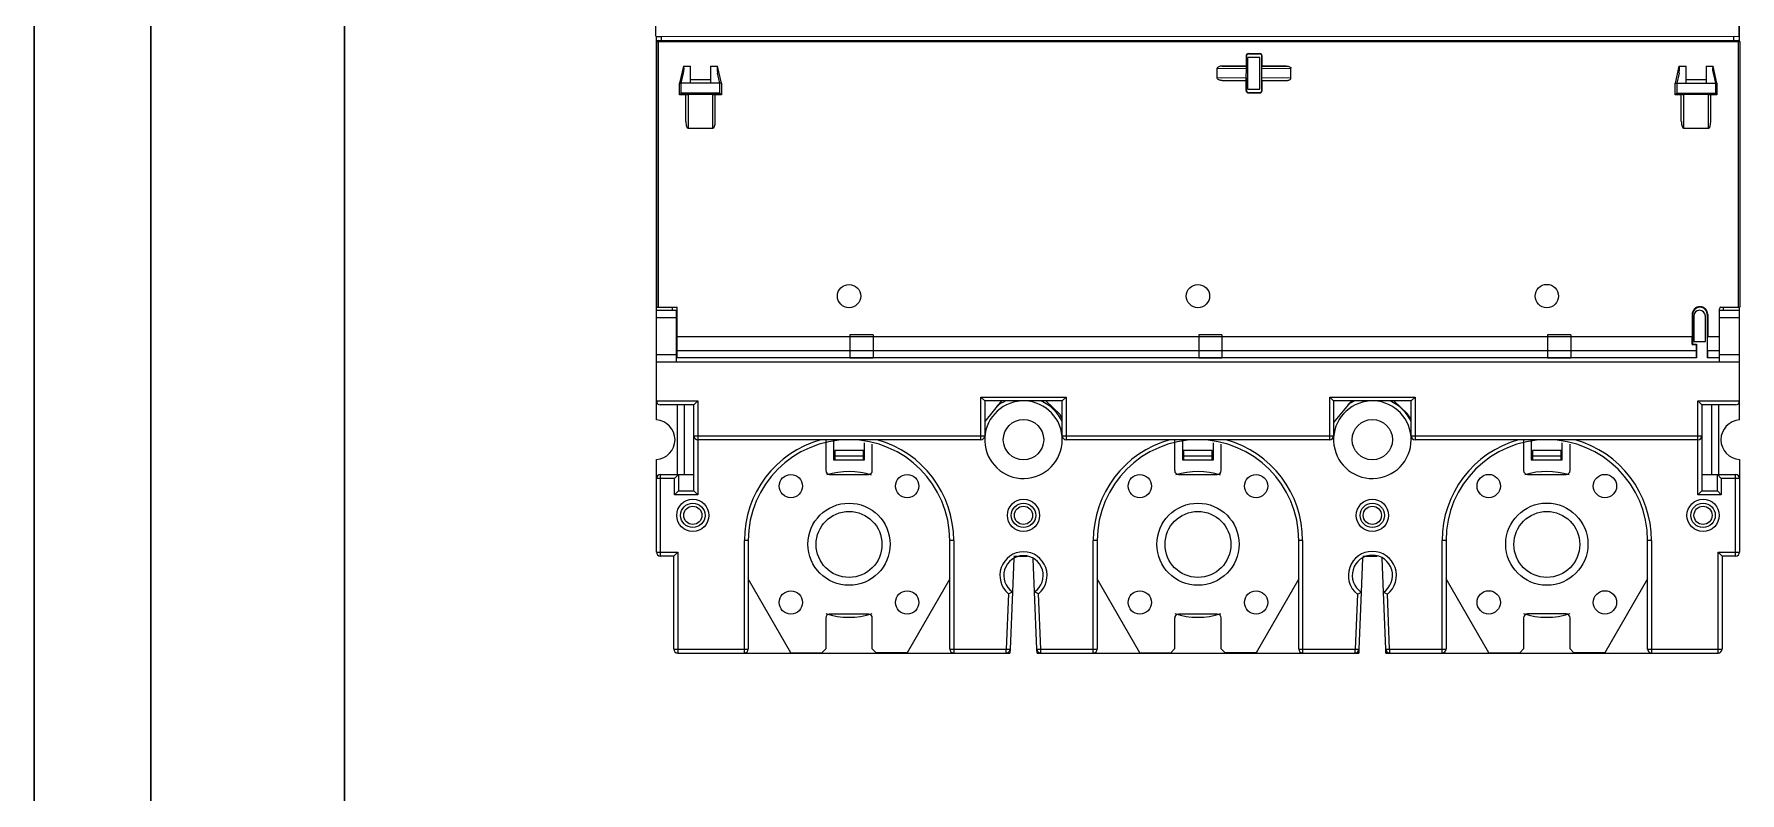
# Model space of a CAD drawing. Header units: millimetres. Extents: x -6000 to 26000, y -6000 to 26000.
# Drawn here: x 78.19 to 108.79, y -4438.57 to -4424.96 of the extents above; entities that cross this region are included whole.
import ezdxf

# ---------------------------------------------------------------- set-up
doc = ezdxf.new("R2010")
doc.units = ezdxf.units.MM
doc.header["$MEASUREMENT"] = 0
doc.layers.add('Чертеж и Рисунок_Ном._пера__21', color=7, linetype='Continuous', lineweight=30)
doc.layers.add('Чертеж и Рисунок_Ном._пера__7', color=7, linetype='Continuous', lineweight=15)

msp = doc.modelspace()

# ---------------------------------------------------------------- linework, layer by layer
at = {"layer": 'Чертеж и Рисунок_Ном._пера__21', "color": 7, "linetype": 'Continuous', "lineweight": 30}
for p, q in [((78.19, -4613.632), (78.19, -4363.252)), ((80.281, -4554.544), (80.281, -4371.272)), ((83.759, -4371.272), (83.759, -4554.544))]:
    msp.add_line(p, q, dxfattribs=at)
at = {"layer": 'Чертеж и Рисунок_Ном._пера__7', "color": 7, "linetype": 'Continuous', "lineweight": 15}
for p, q in [((89.345, -4424.996), (89.353, -4405.153)), ((108.777, -4425.004), (108.786, -4405.162)), ((108.786, -4425.078), (108.786, -4405.892)), ((89.345, -4424.996), (108.777, -4425.004)), ((89.353, -4431.879), (89.353, -4425)), ((89.353, -4425), (89.448, -4425)), ((89.353, -4425.07), (108.786, -4425.07)), ((89.36, -4429.855), (89.36, -4425.098)), ((108.793, -4425.098), (89.36, -4425.098)), ((89.388, -4425.07), (89.388, -4429.855)), ((89.448, -4425.07), (89.448, -4424.996)), ((108.676, -4425.004), (108.676, -4425.07)), ((108.765, -4429.855), (108.765, -4425.07)), ((108.793, -4425.098), (108.793, -4429.855)), ((99.934, -4425.35), (99.939, -4425.355)), ((99.934, -4425.35), (99.934, -4425.531)), ((99.934, -4425.972), (99.939, -4425.355)), ((100.182, -4425.376), (99.96, -4425.376)), ((99.96, -4425.376), (99.96, -4425.946)), ((100.175, -4425.313), (99.976, -4425.308)), ((99.981, -4425.313), (99.976, -4425.308)), ((99.981, -4425.313), (100.175, -4425.313)), ((100.18, -4425.308), (100.175, -4425.313)), ((100.182, -4425.946), (100.182, -4425.376)), ((100.217, -4425.355), (100.222, -4425.35)), ((100.217, -4425.967), (100.217, -4425.355)), ((100.222, -4425.531), (100.222, -4425.35)), ((89.84, -4425.535), (89.771, -4425.837)), ((89.798, -4425.841), (89.84, -4425.657)), ((89.84, -4425.535), (89.965, -4425.535)), ((89.965, -4425.841), (89.965, -4425.535)), ((89.965, -4425.771), (90.327, -4425.771)), ((90.327, -4425.535), (90.327, -4425.841)), ((90.327, -4425.535), (90.453, -4425.535)), ((90.494, -4425.841), (90.452, -4425.657)), ((90.522, -4425.837), (90.453, -4425.535)), ((99.417, -4425.572), (99.939, -4425.577)), ((99.417, -4425.75), (99.417, -4425.572)), ((99.939, -4425.745), (99.417, -4425.75)), ((99.506, -4425.531), (99.934, -4425.531)), ((99.938, -4425.535), (99.506, -4425.531)), ((99.506, -4425.791), (99.938, -4425.787)), ((99.506, -4425.791), (99.934, -4425.791)), ((99.934, -4425.531), (99.938, -4425.535)), ((99.934, -4425.791), (99.938, -4425.787)), ((99.934, -4425.791), (99.934, -4425.972)), ((100.217, -4425.577), (100.739, -4425.572)), ((100.739, -4425.75), (100.217, -4425.745)), ((100.65, -4425.531), (100.218, -4425.535)), ((100.222, -4425.531), (100.218, -4425.535)), ((100.218, -4425.787), (100.65, -4425.791)), ((100.222, -4425.791), (100.218, -4425.787)), ((100.222, -4425.531), (100.65, -4425.531)), ((100.222, -4425.791), (100.65, -4425.791)), ((100.222, -4425.972), (100.222, -4425.791)), ((100.739, -4425.75), (100.739, -4425.572)), ((107.7, -4425.535), (107.631, -4425.837)), ((107.701, -4425.657), (107.659, -4425.841)), ((107.7, -4425.535), (107.826, -4425.535)), ((107.826, -4425.841), (107.826, -4425.535)), ((107.826, -4425.771), (108.188, -4425.771)), ((108.188, -4425.535), (108.313, -4425.535)), ((108.188, -4425.535), (108.188, -4425.841)), ((108.382, -4425.837), (108.313, -4425.535)), ((108.313, -4425.657), (108.354, -4425.841)), ((89.771, -4426.047), (89.771, -4425.837)), ((89.771, -4425.837), (89.798, -4425.841)), ((89.79, -4426.028), (89.771, -4426.047)), ((89.882, -4426.047), (89.771, -4426.047)), ((89.798, -4426.019), (89.79, -4426.028)), ((89.798, -4426.019), (89.798, -4425.841)), ((90.494, -4425.841), (89.798, -4425.841)), ((90.494, -4426.015), (89.798, -4426.015)), ((89.798, -4426.019), (89.882, -4426.019)), ((89.882, -4426.525), (89.882, -4426.019)), ((90.411, -4426.021), (89.882, -4426.021)), ((89.924, -4426.041), (89.924, -4426.647)), ((90.369, -4426.041), (89.924, -4426.041)), ((90.369, -4426.647), (90.369, -4426.041)), ((90.411, -4426.525), (90.411, -4426.019)), ((90.411, -4426.019), (90.494, -4426.019)), ((90.522, -4426.047), (90.411, -4426.047)), ((90.522, -4425.837), (90.494, -4425.841)), ((90.494, -4426.019), (90.494, -4425.841)), ((90.494, -4426.019), (90.522, -4426.047)), ((90.522, -4425.837), (90.522, -4426.047)), ((99.939, -4425.967), (99.934, -4425.972)), ((99.96, -4425.946), (100.182, -4425.946)), ((99.976, -4426.013), (99.981, -4426.009)), ((99.976, -4426.013), (100.18, -4426.013)), ((100.18, -4426.013), (99.981, -4426.009)), ((100.175, -4426.009), (100.18, -4426.013)), ((100.222, -4425.972), (100.217, -4425.967)), ((107.631, -4425.837), (107.659, -4425.841)), ((107.631, -4426.047), (107.631, -4425.837)), ((107.659, -4426.019), (107.631, -4426.047)), ((107.742, -4426.047), (107.631, -4426.047)), ((107.659, -4425.841), (108.354, -4425.841)), ((107.659, -4425.841), (107.659, -4426.019)), ((107.659, -4426.015), (108.354, -4426.015)), ((107.659, -4426.019), (107.742, -4426.019)), ((107.742, -4426.525), (107.742, -4426.019)), ((107.742, -4426.021), (108.271, -4426.021)), ((108.229, -4426.041), (107.784, -4426.041)), ((107.784, -4426.041), (107.784, -4426.647)), ((108.229, -4426.647), (108.229, -4426.041)), ((108.271, -4426.019), (108.355, -4426.019)), ((108.271, -4426.525), (108.271, -4426.019)), ((108.382, -4426.047), (108.271, -4426.047)), ((108.382, -4425.837), (108.354, -4425.841)), ((108.354, -4425.841), (108.354, -4426.019)), ((108.355, -4426.019), (108.363, -4426.028)), ((108.363, -4426.028), (108.382, -4426.047)), ((108.382, -4425.837), (108.382, -4426.047)), ((89.924, -4426.647), (90.369, -4426.647)), ((107.784, -4426.647), (108.229, -4426.647)), ((89.353, -4429.91), (89.715, -4429.91)), ((89.715, -4430.049), (89.353, -4430.049)), ((89.36, -4429.855), (89.729, -4429.855)), ((89.645, -4429.91), (89.645, -4429.855)), ((89.715, -4430.842), (89.715, -4429.91)), ((89.729, -4430.766), (89.729, -4429.855)), ((107.944, -4429.987), (107.936, -4429.986)), ((107.936, -4429.986), (107.937, -4430.39)), ((107.944, -4429.987), (107.944, -4430.522)), ((107.965, -4430.015), (107.965, -4430.474)), ((108.174, -4430.474), (108.174, -4430.015)), ((108.216, -4429.987), (108.208, -4429.987)), ((108.208, -4429.987), (108.208, -4430.762)), ((108.216, -4429.987), (108.216, -4430.39)), ((108.424, -4430.842), (108.424, -4429.883)), ((108.424, -4429.91), (108.786, -4429.91)), ((108.786, -4430.049), (108.424, -4430.049)), ((108.452, -4429.855), (108.793, -4429.855)), ((108.494, -4429.855), (108.494, -4429.91)), ((108.786, -4431.879), (108.786, -4429.855)), ((107.937, -4430.39), (89.729, -4430.39)), ((93.241, -4430.353), (92.824, -4430.353)), ((92.824, -4430.353), (92.824, -4430.77)), ((93.241, -4430.353), (93.241, -4430.77)), ((99.501, -4430.353), (99.083, -4430.353)), ((99.083, -4430.353), (99.083, -4430.77)), ((99.501, -4430.353), (99.501, -4430.77)), ((105.76, -4430.352), (105.343, -4430.352)), ((105.343, -4430.352), (105.343, -4430.769)), ((105.76, -4430.352), (105.76, -4430.769)), ((107.939, -4430.528), (107.939, -4430.39)), ((108.214, -4430.637), (108.214, -4430.39)), ((108.424, -4430.39), (108.216, -4430.39)), ((89.715, -4430.536), (89.729, -4430.536)), ((108.008, -4430.637), (89.729, -4430.637)), ((107.938, -4430.528), (108.008, -4430.528)), ((107.944, -4430.522), (107.939, -4430.528)), ((107.944, -4430.522), (108.014, -4430.522)), ((107.965, -4430.474), (108.174, -4430.474)), ((108.014, -4430.522), (108.008, -4430.528)), ((108.008, -4430.528), (108.008, -4430.637)), ((108.014, -4430.522), (108.014, -4430.762)), ((108.424, -4430.637), (108.214, -4430.637)), ((89.353, -4430.703), (89.715, -4430.703)), ((108.786, -4430.842), (89.353, -4430.842)), ((89.715, -4430.745), (89.729, -4430.745)), ((108.013, -4430.766), (89.729, -4430.766)), ((93.241, -4430.77), (92.824, -4430.77)), ((99.501, -4430.77), (99.083, -4430.77)), ((105.76, -4430.769), (105.343, -4430.769)), ((108.013, -4430.766), (108.014, -4430.762)), ((108.209, -4430.766), (108.208, -4430.762)), ((108.424, -4430.766), (108.209, -4430.766)), ((108.424, -4430.703), (108.786, -4430.703)), ((89.353, -4431.538), (90.098, -4431.538)), ((90.028, -4431.607), (89.423, -4431.607)), ((89.729, -4431.607), (89.729, -4432.859)), ((89.854, -4431.607), (89.854, -4432.859)), ((90.028, -4431.607), (90.098, -4431.538)), ((90.028, -4433.151), (90.028, -4431.607)), ((90.098, -4431.538), (90.098, -4433.221)), ((95.175, -4431.468), (96.705, -4431.468)), ((95.244, -4431.538), (95.175, -4431.468)), ((95.175, -4432.233), (95.175, -4431.468)), ((96.635, -4431.538), (95.244, -4431.538)), ((95.244, -4431.538), (95.244, -4432.233)), ((95.545, -4431.538), (95.244, -4431.905)), ((96.589, -4431.774), (96.339, -4431.538)), ((96.635, -4431.538), (96.705, -4431.468)), ((96.635, -4432.233), (96.635, -4431.538)), ((96.705, -4431.468), (96.705, -4432.233)), ((101.434, -4431.468), (102.964, -4431.468)), ((101.504, -4431.538), (101.434, -4431.468)), ((101.434, -4432.233), (101.434, -4431.468)), ((102.895, -4431.538), (101.504, -4431.538)), ((101.504, -4431.538), (101.504, -4432.233)), ((101.823, -4431.538), (101.504, -4431.927)), ((102.824, -4431.764), (102.585, -4431.538)), ((102.895, -4431.538), (102.964, -4431.468)), ((102.895, -4432.233), (102.895, -4431.538)), ((102.964, -4431.468), (102.964, -4432.233)), ((108.041, -4431.538), (108.786, -4431.538)), ((108.111, -4431.607), (108.041, -4431.538)), ((108.041, -4433.221), (108.041, -4431.538)), ((108.716, -4431.607), (108.111, -4431.607)), ((108.111, -4431.607), (108.111, -4433.151)), ((108.285, -4431.607), (108.285, -4432.859)), ((108.41, -4431.607), (108.41, -4432.859)), ((96.635, -4431.851), (96.589, -4431.774)), ((102.895, -4431.864), (102.824, -4431.764)), ((90.028, -4432.164), (95.244, -4432.164)), ((96.635, -4432.164), (101.504, -4432.164)), ((102.895, -4432.164), (108.111, -4432.164)), ((95.175, -4432.233), (90.098, -4432.233)), ((92.393, -4432.233), (92.393, -4432.787)), ((92.532, -4432.233), (92.532, -4432.595)), ((92.532, -4432.525), (93.088, -4432.525)), ((93.067, -4432.428), (92.553, -4432.428)), ((92.553, -4432.428), (92.553, -4432.595)), ((93.067, -4432.595), (93.067, -4432.428)), ((93.088, -4432.595), (93.088, -4432.287)), ((93.227, -4432.787), (93.227, -4432.315)), ((101.434, -4432.233), (96.705, -4432.233)), ((98.652, -4432.233), (98.652, -4432.787)), ((98.791, -4432.233), (98.791, -4432.595)), ((98.791, -4432.525), (99.348, -4432.525)), ((99.327, -4432.428), (98.812, -4432.428)), ((98.812, -4432.428), (98.812, -4432.595)), ((99.327, -4432.595), (99.327, -4432.428)), ((99.348, -4432.595), (99.348, -4432.287)), ((99.487, -4432.787), (99.487, -4432.315)), ((108.041, -4432.233), (102.964, -4432.233)), ((104.912, -4432.233), (104.912, -4432.786)), ((105.051, -4432.233), (105.051, -4432.595)), ((105.051, -4432.525), (105.607, -4432.525)), ((105.586, -4432.428), (105.072, -4432.428)), ((105.072, -4432.428), (105.072, -4432.595)), ((105.586, -4432.595), (105.586, -4432.428)), ((105.607, -4432.595), (105.607, -4432.287)), ((105.746, -4432.786), (105.746, -4432.315)), ((89.353, -4434.25), (89.353, -4432.587)), ((92.532, -4432.595), (93.088, -4432.595)), ((98.791, -4432.595), (99.348, -4432.595)), ((105.051, -4432.595), (105.607, -4432.595)), ((108.786, -4432.587), (108.786, -4434.25)), ((89.68, -4432.929), (89.353, -4432.929)), ((89.423, -4432.859), (90.028, -4432.859)), ((89.423, -4432.859), (89.423, -4434.32)), ((89.75, -4432.859), (89.68, -4432.929)), ((89.68, -4433.221), (89.68, -4432.929)), ((89.75, -4432.859), (89.75, -4433.151)), ((92.462, -4432.857), (93.158, -4432.857)), ((98.722, -4432.857), (99.417, -4432.857)), ((104.981, -4432.856), (105.677, -4432.856)), ((108.111, -4432.859), (108.716, -4432.859)), ((108.389, -4432.859), (108.459, -4432.929)), ((108.389, -4433.151), (108.389, -4432.859)), ((108.786, -4432.929), (108.459, -4432.929)), ((108.459, -4432.929), (108.459, -4433.221)), ((108.716, -4434.32), (108.716, -4432.859)), ((89.75, -4433.151), (89.68, -4433.221)), ((90.098, -4433.221), (89.68, -4433.221)), ((89.75, -4433.151), (90.028, -4433.151)), ((90.028, -4433.151), (90.098, -4433.221)), ((108.111, -4433.151), (108.041, -4433.221)), ((108.459, -4433.221), (108.041, -4433.221)), ((108.111, -4433.151), (108.389, -4433.151)), ((108.389, -4433.151), (108.459, -4433.221)), ((91.002, -4434.042), (90.932, -4434.042)), ((90.932, -4436.059), (90.932, -4434.042)), ((91.002, -4434.042), (91.002, -4435.989)), ((94.688, -4434.042), (94.618, -4434.042)), ((94.618, -4435.989), (94.618, -4434.042)), ((94.688, -4434.042), (94.688, -4436.059)), ((97.261, -4434.042), (97.192, -4434.042)), ((97.192, -4436.059), (97.192, -4434.042)), ((97.261, -4434.042), (97.261, -4435.989)), ((100.947, -4434.042), (100.878, -4434.042)), ((100.878, -4435.989), (100.878, -4434.042)), ((100.947, -4434.042), (100.947, -4436.059)), ((103.521, -4434.042), (103.451, -4434.042)), ((103.451, -4436.059), (103.451, -4434.042)), ((103.521, -4434.042), (103.521, -4435.989)), ((107.207, -4434.042), (107.137, -4434.042)), ((107.137, -4435.989), (107.137, -4434.042)), ((107.207, -4434.042), (107.207, -4436.059)), ((89.353, -4434.25), (89.736, -4434.25)), ((89.666, -4434.32), (89.423, -4434.32)), ((89.666, -4434.32), (89.736, -4434.25)), ((89.666, -4435.989), (89.666, -4434.32)), ((89.736, -4434.25), (89.736, -4436.059)), ((95.764, -4434.363), (95.74, -4434.962)), ((95.766, -4434.32), (96.003, -4434.32)), ((96.139, -4434.962), (96.116, -4434.368)), ((102.024, -4434.355), (101.999, -4434.97)), ((102.025, -4434.32), (102.286, -4434.32)), ((102.399, -4434.97), (102.375, -4434.36)), ((108.403, -4434.25), (108.786, -4434.25)), ((108.473, -4434.32), (108.403, -4434.25)), ((108.403, -4436.059), (108.403, -4434.25)), ((108.716, -4434.32), (108.473, -4434.32)), ((108.473, -4434.32), (108.473, -4435.989)), ((91.767, -4436.056), (91.002, -4434.731)), ((94.618, -4434.731), (93.853, -4436.056)), ((95.742, -4434.962), (95.699, -4435.992)), ((96.18, -4435.992), (96.138, -4434.962)), ((98.026, -4436.056), (97.261, -4434.731)), ((100.878, -4434.731), (100.113, -4436.056)), ((102.001, -4434.97), (101.959, -4435.992)), ((102.44, -4435.992), (102.397, -4434.97)), ((104.286, -4436.055), (103.521, -4434.73)), ((107.137, -4434.73), (106.372, -4436.055)), ((95.671, -4434.996), (95.63, -4435.989)), ((96.25, -4435.989), (96.209, -4434.996)), ((101.93, -4435.004), (101.889, -4435.989)), ((102.509, -4435.989), (102.469, -4435.004)), ((92.393, -4435.43), (92.393, -4435.986)), ((93.158, -4435.36), (92.462, -4435.36)), ((93.227, -4435.986), (93.227, -4435.43)), ((98.652, -4435.43), (98.652, -4435.986)), ((99.417, -4435.36), (98.722, -4435.36)), ((99.487, -4435.986), (99.487, -4435.43)), ((104.912, -4435.429), (104.912, -4435.985)), ((105.677, -4435.359), (104.981, -4435.359)), ((105.746, -4435.985), (105.746, -4435.429)), ((89.666, -4435.989), (91.002, -4435.989)), ((89.736, -4436.059), (95.696, -4436.059)), ((91.767, -4436.056), (92.323, -4436.056)), ((92.393, -4435.986), (92.323, -4436.056)), ((93.297, -4436.056), (93.227, -4435.986)), ((93.853, -4436.056), (93.297, -4436.056)), ((94.618, -4435.989), (95.63, -4435.989)), ((95.63, -4435.989), (95.699, -4435.992)), ((95.63, -4436.059), (95.63, -4435.989)), ((95.699, -4435.992), (95.696, -4436.059)), ((96.18, -4435.992), (96.25, -4435.989)), ((96.183, -4436.059), (96.181, -4435.992)), ((96.183, -4436.059), (101.956, -4436.059)), ((96.25, -4435.989), (97.261, -4435.989)), ((96.25, -4436.059), (96.25, -4435.989)), ((98.026, -4436.056), (98.583, -4436.056)), ((98.652, -4435.986), (98.583, -4436.056)), ((99.556, -4436.056), (99.487, -4435.986)), ((100.113, -4436.056), (99.556, -4436.056)), ((100.878, -4435.989), (101.889, -4435.989)), ((101.889, -4435.989), (101.959, -4435.992)), ((101.889, -4436.059), (101.889, -4435.989)), ((101.959, -4435.992), (101.956, -4436.059)), ((102.44, -4435.992), (102.509, -4435.989)), ((102.443, -4436.059), (102.44, -4435.992)), ((102.443, -4436.059), (108.403, -4436.059)), ((102.509, -4435.989), (103.521, -4435.989)), ((102.509, -4435.989), (102.509, -4436.059)), ((104.286, -4436.055), (104.842, -4436.055)), ((104.912, -4435.985), (104.842, -4436.055)), ((105.816, -4436.055), (105.746, -4435.985)), ((106.372, -4436.055), (105.816, -4436.055)), ((107.137, -4435.989), (108.473, -4435.989))]:
    msp.add_line(p, q, dxfattribs=at)
at = {"layer": 'Чертеж и Рисунок_Ном._пера__7', "color": 7, "linetype": 'Continuous', "lineweight": 15, "flags": 128}
for points in [[(99.506, -4425.531), (99.48, -4425.533), (99.467, -4425.535), (99.454, -4425.539), (99.442, -4425.544), (99.431, -4425.55), (99.421, -4425.56), (99.417, -4425.572)], [(99.506, -4425.791), (99.48, -4425.789), (99.467, -4425.787), (99.454, -4425.783), (99.442, -4425.778), (99.431, -4425.771), (99.421, -4425.762), (99.417, -4425.75)], [(99.938, -4425.535), (99.939, -4425.547), (99.939, -4425.56), (99.939, -4425.577)], [(99.939, -4425.745), (99.939, -4425.762), (99.939, -4425.775), (99.938, -4425.786)], [(100.217, -4425.577), (100.217, -4425.56), (100.217, -4425.547), (100.218, -4425.536)], [(100.218, -4425.787), (100.217, -4425.775), (100.217, -4425.762), (100.217, -4425.745)], [(100.65, -4425.531), (100.676, -4425.533), (100.689, -4425.535), (100.702, -4425.539), (100.714, -4425.544), (100.725, -4425.55), (100.735, -4425.56), (100.739, -4425.572)], [(100.65, -4425.791), (100.676, -4425.789), (100.689, -4425.787), (100.702, -4425.783), (100.714, -4425.778), (100.725, -4425.771), (100.735, -4425.762), (100.739, -4425.75)], [(108.008, -4430.637), (108.008, -4430.662), (108.008, -4430.686), (108.009, -4430.709), (108.009, -4430.728), (108.01, -4430.744), (108.011, -4430.756)], [(108.214, -4430.637), (108.214, -4430.662), (108.214, -4430.686), (108.213, -4430.709), (108.213, -4430.728), (108.212, -4430.744), (108.211, -4430.756)], [(95.671, -4434.996), (95.696, -4434.984), (95.742, -4434.962)], [(96.209, -4434.996), (96.183, -4434.984), (96.138, -4434.962)], [(101.93, -4435.004), (101.956, -4434.992), (102.001, -4434.97)], [(102.469, -4435.004), (102.443, -4434.992), (102.397, -4434.97)]]:
    msp.add_lwpolyline(points, dxfattribs=at)
at = {"layer": 'Чертеж и Рисунок_Ном._пера__7', "color": 7, "linetype": 'Continuous', "lineweight": 15}
for centre, radius in [((92.81, -4429.657), 0.209), ((99.07, -4429.657), 0.209), ((105.329, -4429.656), 0.209), ((95.94, -4432.233), 0.362), ((102.199, -4432.233), 0.362), ((91.767, -4433.065), 0.209), ((93.853, -4433.065), 0.209), ((98.026, -4433.065), 0.209), ((100.113, -4433.065), 0.209), ((104.286, -4433.064), 0.209), ((106.372, -4433.064), 0.209), ((90.007, -4433.59), 0.289), ((90.007, -4433.59), 0.219), ((90.007, -4433.59), 0.163), ((92.81, -4434.108), 0.737), ((95.94, -4433.59), 0.289), ((95.94, -4433.59), 0.219), ((95.94, -4433.59), 0.163), ((99.07, -4434.108), 0.737), ((102.199, -4433.59), 0.289), ((102.199, -4433.59), 0.219), ((102.199, -4433.59), 0.163), ((105.329, -4434.107), 0.737), ((108.132, -4433.59), 0.289), ((108.132, -4433.59), 0.219), ((108.132, -4433.59), 0.163), ((92.81, -4434.111), 0.591), ((99.07, -4434.111), 0.591), ((105.329, -4434.111), 0.591), ((91.767, -4435.152), 0.209), ((93.853, -4435.152), 0.209), ((98.026, -4435.152), 0.209), ((100.113, -4435.152), 0.209), ((104.286, -4435.151), 0.209), ((106.372, -4435.151), 0.209)]:
    msp.add_circle(centre, radius, dxfattribs=at)
for centre, radius, start, end in [((89.388, -4425.098), 0.0278, 90, 180), ((108.765, -4425.098), 0.0278, 0, 90), ((99.976, -4425.35), 0.0417, 89.9963, 180.0057), ((99.981, -4425.355), 0.0417, 90, 179.9972), ((100.175, -4425.355), 0.0417, 0, 89.9972), ((100.18, -4425.35), 0.0417, 359.9963, 90.0057), ((99.976, -4425.972), 0.0417, 179.9963, 270.0057), ((99.981, -4425.967), 0.0417, 180, 269.9972), ((100.175, -4425.967), 0.0417, 270, 359.9972), ((100.18, -4425.972), 0.0417, 269.9963, 0.0057), ((108.076, -4429.987), 0.14, 0, 179.6887), ((108.076, -4429.987), 0.132, 0, 180), ((108.069, -4430.015), 0.104, 0, 180), ((108.452, -4429.883), 0.0278, 90, 180), ((89.423, -4431.538), 0.0696, 180, 270), ((95.94, -4432.233), 0.696, 4.6219, 0), ((95.94, -4432.233), 0.765, 114.62, 128.0734), ((95.94, -4432.233), 0.765, 24.62, 65.38), ((102.199, -4432.233), 0.696, 4.6219, 0), ((102.199, -4432.233), 0.765, 114.62, 124.8509), ((102.199, -4432.233), 0.765, 24.62, 65.38), ((108.716, -4431.538), 0.0696, 270, 0), ((89.333, -4432.233), 0.355, 273.3723, 86.6277), ((108.807, -4432.233), 0.355, 93.3723, 266.6277), ((90.098, -4432.164), 0.0695, 180, 270), ((95.175, -4432.164), 0.0696, 270, 0), ((96.705, -4432.164), 0.0696, 180, 270), ((101.434, -4432.164), 0.0695, 270, 0), ((102.964, -4432.164), 0.0695, 180, 270), ((108.041, -4432.164), 0.0695, 270, 0), ((92.81, -4434.042), 1.878, 105.6425, 180), ((92.81, -4434.042), 1.808, 0, 180), ((92.81, -4434.042), 1.878, 0, 74.3575), ((99.07, -4434.042), 1.878, 105.6425, 180), ((99.07, -4434.042), 1.808, 0, 180), ((99.07, -4434.042), 1.878, 0, 74.3575), ((105.329, -4434.042), 1.878, 105.6425, 180), ((105.329, -4434.042), 1.808, 0, 180), ((105.329, -4434.042), 1.878, 0, 74.3575), ((92.462, -4432.787), 0.0696, 180, 270), ((92.81, -4434.111), 1.308, 72.0375, 107.7663), ((93.158, -4432.787), 0.0695, 270, 0), ((98.722, -4432.787), 0.0696, 180, 270), ((99.07, -4434.111), 1.308, 72.0375, 107.7663), ((99.417, -4432.787), 0.0696, 270, 0), ((104.981, -4432.786), 0.0696, 180, 270), ((105.329, -4434.111), 1.308, 72.1553, 107.6466), ((105.677, -4432.786), 0.0696, 270, 0), ((89.423, -4432.929), 0.0696, 90, 180), ((108.716, -4432.929), 0.0696, 0, 90), ((89.423, -4434.25), 0.0696, 180, 270), ((95.94, -4434.668), 0.424, 309.3886, 230.6123), ((95.94, -4434.668), 0.355, 303.9745, 236.0255), ((102.199, -4434.668), 0.431, 308.6402, 231.3609), ((102.199, -4434.668), 0.362, 303.2352, 236.7648), ((108.716, -4434.25), 0.0696, 270, 0), ((92.81, -4434.111), 1.308, 251.3966, 288.4181), ((92.462, -4435.43), 0.0696, 90, 180), ((93.158, -4435.43), 0.0695, 0, 90), ((99.07, -4434.111), 1.308, 251.3966, 288.4181), ((98.722, -4435.43), 0.0696, 90, 180), ((99.417, -4435.43), 0.0696, 0, 90), ((105.329, -4434.111), 1.308, 251.2792, 288.5375), ((104.981, -4435.429), 0.0696, 90, 180), ((105.677, -4435.429), 0.0696, 0, 90), ((89.736, -4435.989), 0.0696, 180, 270), ((90.932, -4435.989), 0.0696, 270, 0), ((94.688, -4435.989), 0.0696, 180, 270), ((95.63, -4435.989), 0.0695, 270, 357.6399), ((96.25, -4435.989), 0.0695, 182.3601, 270), ((97.192, -4435.989), 0.0696, 270, 0), ((100.947, -4435.989), 0.0696, 180, 270), ((101.889, -4435.989), 0.0696, 270, 357.6218), ((102.509, -4435.989), 0.0696, 182.3782, 270), ((103.451, -4435.989), 0.0696, 270, 0), ((107.207, -4435.989), 0.0696, 180, 270), ((108.403, -4435.989), 0.0696, 270, 0)]:
    msp.add_arc(centre, radius, start, end, dxfattribs=at)
for centre, major_axis, ratio, start_param, end_param in [((89.812, -4425.657), (0.029, 0.122), 0.221031, 4.765302, 6.336099), ((90.481, -4425.657), (-0.029, 0.122), 0.221031, 6.230272, 7.801068), ((107.672, -4425.657), (0.029, 0.122), 0.221031, 4.765302, 6.336099), ((108.341, -4425.657), (-0.029, 0.122), 0.221031, 6.230272, 7.801068), ((89.924, -4426.037), (0.0417, 0), 0.09023, 3.141593, 4.712389), ((90.369, -4426.037), (0.0417, 0), 0.09023, 4.712389, 6.161485), ((107.784, -4426.037), (0.0417, 0), 0.09023, 3.141593, 4.712389), ((108.229, -4426.037), (0.0417, 0), 0.09023, 4.712389, 6.161485), ((89.924, -4426.525), (0, 0.122), 0.34202, 1.570796, 3.141593), ((90.369, -4426.525), (0, 0.122), 0.34202, 3.141593, 4.712389), ((107.784, -4426.525), (0, 0.122), 0.34202, 1.570796, 3.141593), ((108.229, -4426.525), (0, 0.122), 0.34202, 3.141593, 4.712389)]:
    msp.add_ellipse(centre, major_axis=major_axis, ratio=ratio, start_param=start_param, end_param=end_param, dxfattribs=at)

doc.saveas('drawing.dxf')
